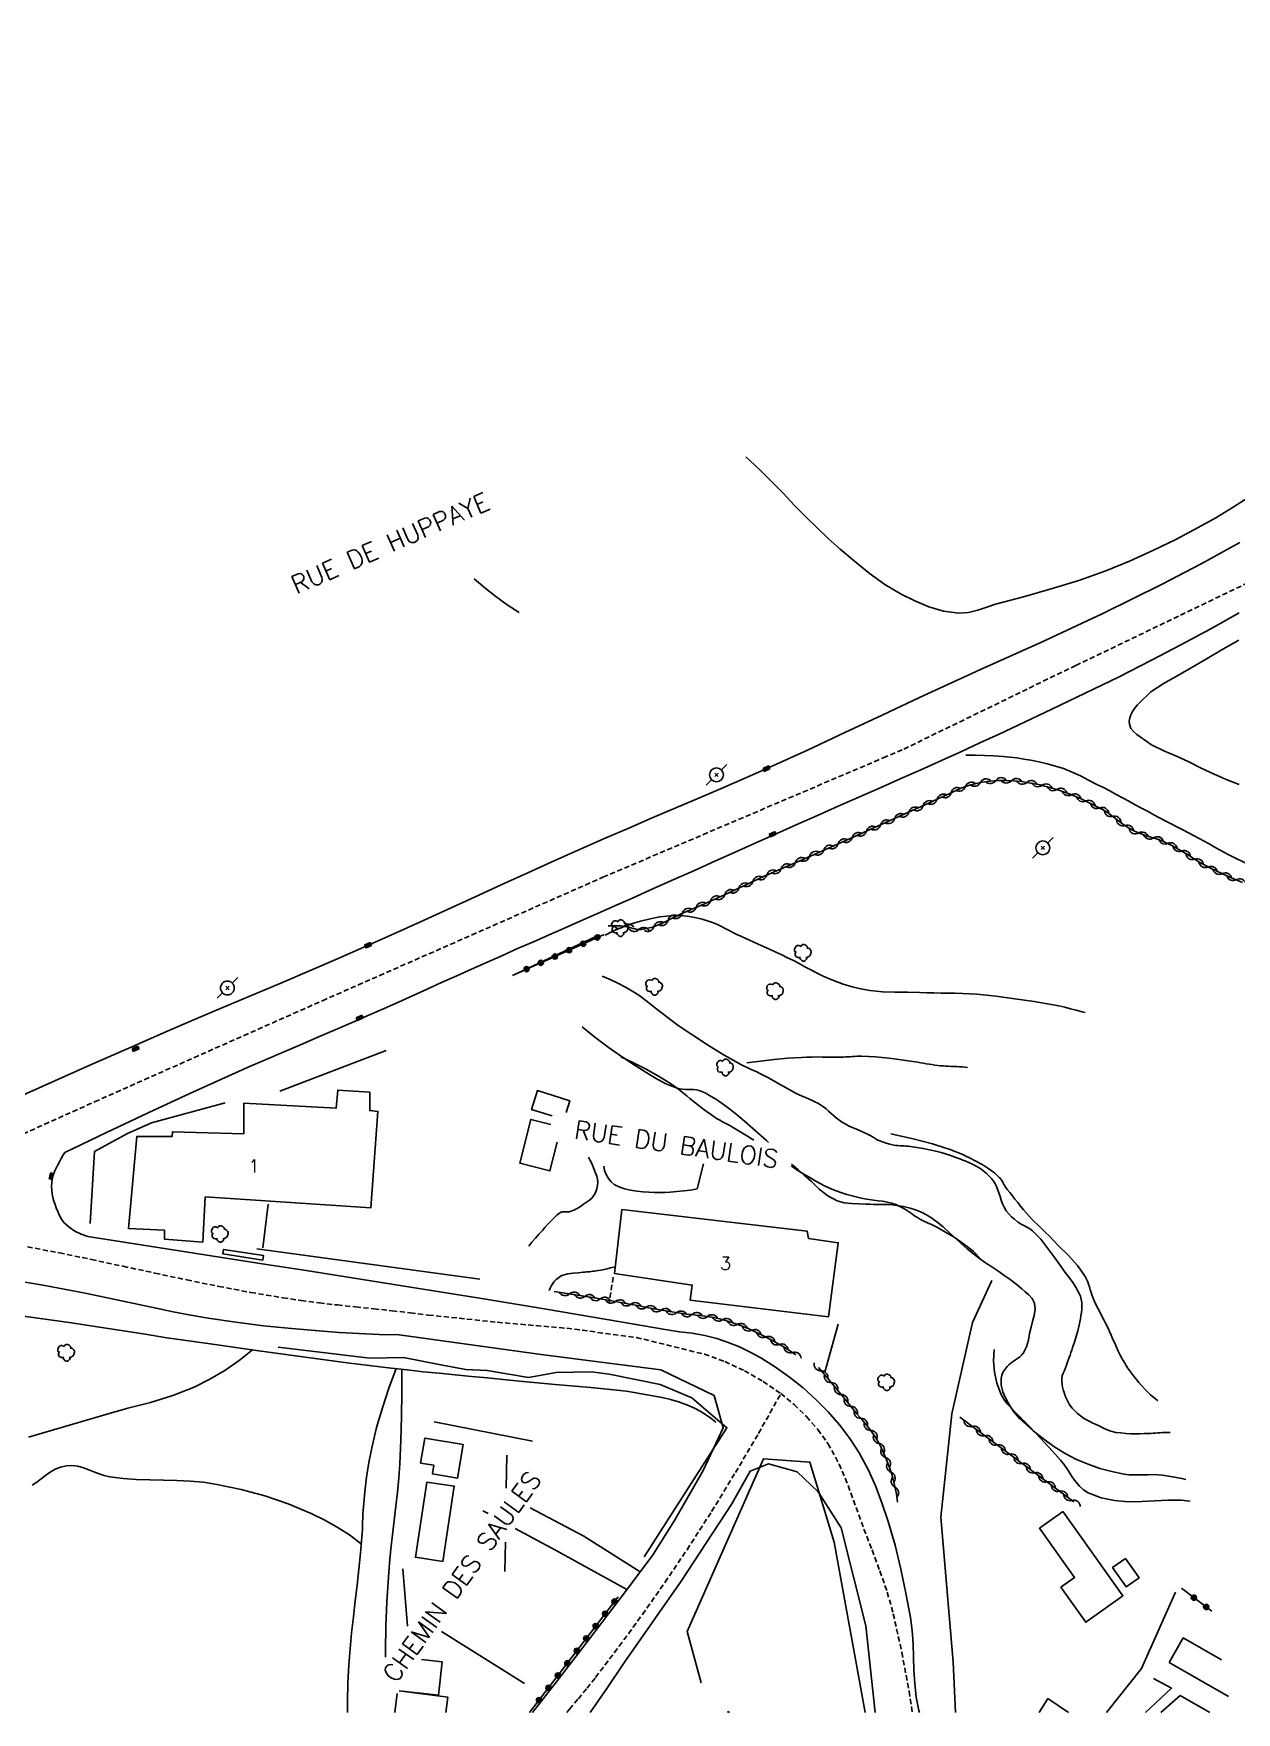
# Model space of a CAD drawing. Header units: millimetres. Extents: x 182998 to 184000, y 151998 to 153001.
# Drawn here: x 183819.6 to 183935.9, y 152000 to 152162.3 of the extents above; entities that cross this region are included whole.
import ezdxf
from ezdxf.enums import TextEntityAlignment as Align

# ---------------------------------------------------------------- set-up
doc = ezdxf.new("R2010")
doc.units = ezdxf.units.MM
doc.linetypes.add('DASHED', pattern=[0.75, 0.5, -0.25])
doc.layers.get('0').update_dxf_attribs({"linetype": 'CONTINUOUS'})
for name, color, linetype in [('W0001', 6, 'DASHED'), ('W0008', 7, 'CONTINUOUS'), ('W0017', 7, 'CONTINUOUS'), ('W0101', 7, 'CONTINUOUS'), ('W0104', 1, 'CONTINUOUS'), ('W0112', 1, 'DASHED'), ('W0120', 7, 'CONTINUOUS'), ('W0211', 2, 'CONTINUOUS'), ('W0214', 2, 'CONTINUOUS'), ('W0300', 7, 'CONTINUOUS'), ('W0303', 7, 'CONTINUOUS'), ('W0310', 3, 'CONTINUOUS'), ('W0323', 7, 'CONTINUOUS'), ('W0401', 7, 'CONTINUOUS'), ('W0473', 7, 'CONTINUOUS'), ('W0510', 5, 'CONTINUOUS'), ('W0989', 7, 'CONTINUOUS'), ('W0991', 7, 'CONTINUOUS')]:
    doc.layers.add(name, color=color, linetype=linetype)
doc.styles.get("Standard").update_dxf_attribs({"font": 'romans.shx', "width": 0.85})

# ---------------------------------------------------------------- blocks, each defined once
blk = doc.blocks.new('T473')
for p, q in [((-0.166667, 0.166667), (0.166667, -0.166667)), ((-0.166667, -0.166667), (0.166667, 0.166667)), ((0.500001, 0.500001), (1.000002, 1.000002)), ((-1.000002, -1.000002), (-0.500001, -0.500001))]:
    blk.add_line(p, q)
blk.add_ellipse((0, 0), major_axis=(0.471405, 0.471405), ratio=1, start_param=5.4977871438, end_param=11.780972451)
blk = doc.blocks.new('T401')
for p, q in [((-0.3, 0.3), (0, 0.3)), ((-0.3, -0.25), (-0.3, 0.3)), ((-0.3, 0.15), (0, 0.15)), ((-0.3, 0), (0, 0)), ((0, 0.3), (0, -0.25)), ((-0.3, -0.15), (0, -0.15)), ((-0.3, -0.25), (-0.3, -0.3)), ((-0.3, -0.3), (0, -0.3)), ((0, -0.3), (0, -0.25))]:
    blk.add_line(p, q)
blk = doc.blocks.new('T300')
for p, q in [((-0.8, 0.51), (-0.86, 0.34)), ((-0.86, 0.34), (-0.86, 0.17)), ((-0.86, 0.17), (-0.74, 0.06)), ((-0.69, 0.63), (-0.8, 0.51)), ((-0.8, -0.06), (-0.74, 0.06)), ((-0.74, 0.06), (-0.69, 0.11)), ((-0.57, 0.69), (-0.69, 0.63)), ((-0.46, 0.69), (-0.57, 0.69)), ((-0.29, 0.63), (-0.46, 0.69)), ((-0.29, 0.63), (-0.17, 0.74)), ((-0.23, 0.57), (-0.29, 0.63)), ((-0.17, 0.74), (-0.06, 0.8)), ((-0.06, 0.8), (0.06, 0.8)), ((0.06, 0.8), (0.23, 0.74)), ((0.23, 0.74), (0.34, 0.63)), ((0.34, 0.63), (0.4, 0.51)), ((0.46, 0.46), (0.34, 0.46)), ((0.4, 0.51), (0.4, 0.46)), ((0.57, 0.4), (0.46, 0.46)), ((0.57, 0.4), (0.69, 0.29)), ((0.69, 0.29), (0.74, 0.17)), ((0.74, 0.06), (0.69, -0.17)), ((0.74, 0.17), (0.74, 0.06)), ((-0.8, -0.17), (-0.8, -0.06)), ((-0.8, -0.23), (-0.8, -0.17)), ((-0.74, -0.34), (-0.8, -0.23)), ((-0.69, -0.4), (-0.74, -0.34)), ((-0.51, -0.46), (-0.69, -0.4)), ((-0.4, -0.46), (-0.51, -0.46)), ((-0.4, -0.46), (-0.34, -0.46)), ((-0.34, -0.46), (-0.34, -0.4)), ((-0.34, -0.51), (-0.34, -0.46)), ((-0.29, -0.63), (-0.34, -0.51)), ((-0.17, -0.74), (-0.29, -0.63)), ((-0.06, -0.8), (-0.17, -0.74)), ((0.06, -0.8), (-0.06, -0.8)), ((0.17, -0.74), (0.06, -0.8)), ((0.23, -0.69), (0.17, -0.74)), ((0.29, -0.46), (0.23, -0.46)), ((0.29, -0.63), (0.23, -0.69)), ((0.46, -0.4), (0.29, -0.46)), ((0.34, -0.51), (0.29, -0.63)), ((0.34, -0.51), (0.34, -0.46)), ((0.57, -0.34), (0.46, -0.4)), ((0.63, -0.29), (0.57, -0.34)), ((0.69, -0.17), (0.63, -0.29))]:
    blk.add_line(p, q)
blk = doc.blocks.new('t310o')
at = {"color": 0, "linetype": 'Continuous'}
for centre, start, end in [((-0.5, 0.38), 216.8699, 323.1304), ((0.5, -0.37), 36.8699, 143.1303)]:
    blk.add_arc(centre, 0.625, start, end, dxfattribs=at)
blk = doc.blocks.new('t323o')
at = {"color": 0, "linetype": 'Continuous'}
for radius in [0.25, 0.15]:
    blk.add_circle((0, 0), radius, dxfattribs=at)

msp = doc.modelspace()

# ---------------------------------------------------------------- linework, layer by layer
at = {"layer": 'W0001'}
for points in [[(183901.75, 152092.26), (183903.73, 152093.1), (183920.35, 152101.19), (183936.83, 152109.1), (183958.72, 152123.84), (183966.1, 152129.93), (183995.98, 152158.16), (184000, 152162.26)], [(183801.17, 152048.06), (183803.59, 152049.13), (183825.55, 152059.02), (183847.56, 152068.79), (183874.67, 152080.72), (183901.75, 152092.26)], [(183819.06, 152045.01), (183822.15, 152044.41), (183825.23, 152043.78), (183828.31, 152043.12), (183831.38, 152042.46), (183834.46, 152041.8), (183837.54, 152041.18), (183840.64, 152040.59), (183843.74, 152040.07), (183845.49, 152039.81), (183847.25, 152039.58), (183849.01, 152039.38), (183850.77, 152039.19), (183852.53, 152039.01), (183854.29, 152038.82), (183856.05, 152038.63), (183857.8, 152038.41), (183864.46, 152037.71), (183871.18, 152037.13), (183877.9, 152036.24), (183884.47, 152034.62), (183886.43, 152033.91), (183888.33, 152033.03), (183890.14, 152031.99), (183891.86, 152030.81)], [(183871.18, 152000), (183871.44, 152000.31), (183872.29, 152001.32), (183873.13, 152002.34), (183873.95, 152003.38), (183876.24, 152006.4), (183878.48, 152009.47), (183880.67, 152012.58), (183882.79, 152015.73), (183885.17, 152019.43), (183887.47, 152023.18), (183889.7, 152026.97), (183891.86, 152030.81)], [(183891.86, 152030.81), (183893.14, 152029.75), (183894.34, 152028.59), (183895.43, 152027.33), (183896.41, 152025.98), (183897.5, 152024.01), (183898.37, 152021.93), (183899.12, 152019.81), (183899.89, 152017.72), (183900.67, 152015.7), (183901.43, 152013.67), (183902.14, 152011.62), (183902.72, 152009.53), (183903.55, 152005.8), (183904.25, 152002.04), (183904.56, 152000)]]:
    msp.add_lwpolyline(points, dxfattribs=at)
at = {"layer": 'W0008'}
for points in [[(183815.9, 152058.46), (183820.48, 152060.51), (183825.07, 152062.55), (183829.67, 152064.57), (183832.44, 152065.78), (183835.21, 152066.96), (183837.99, 152068.15), (183840.77, 152069.32), (183843.54, 152070.5), (183846.32, 152071.69), (183849.09, 152072.88), (183851.85, 152074.09), (183854.46, 152075.25), (183857.05, 152076.42), (183859.65, 152077.6), (183862.24, 152078.79), (183864.83, 152079.98), (183867.42, 152081.16), (183870.02, 152082.34), (183872.62, 152083.5), (183874.89, 152084.49), (183877.16, 152085.47), (183879.43, 152086.45), (183881.71, 152087.42), (183883.99, 152088.39), (183886.26, 152089.37), (183888.53, 152090.35), (183890.79, 152091.36), (183894.42, 152093.01), (183898.04, 152094.7), (183901.66, 152096.4), (183905.27, 152098.1), (183911.15, 152100.79), (183917.04, 152103.45), (183922.92, 152106.18), (183928.71, 152109.05), (183932.48, 152111.02), (183936.21, 152113.06)], [(183936.13, 152106.27), (183933.33, 152104.7), (183930.51, 152103.18), (183927.67, 152101.69), (183924.48, 152100.07), (183921.26, 152098.5), (183918.03, 152096.96), (183914.79, 152095.43), (183912.94, 152094.56), (183911.09, 152093.7), (183909.24, 152092.85), (183907.38, 152092.01), (183905.39, 152091.11), (183903.39, 152090.22), (183901.4, 152089.34), (183899.4, 152088.46), (183897.4, 152087.58), (183895.4, 152086.7), (183893.4, 152085.82), (183891.41, 152084.93), (183889.43, 152084.05), (183887.45, 152083.16), (183885.48, 152082.28), (183883.5, 152081.39), (183881.53, 152080.5), (183879.55, 152079.62), (183877.58, 152078.73), (183875.6, 152077.85), (183874.07, 152077.18), (183872.54, 152076.5), (183871.01, 152075.83), (183869.48, 152075.16), (183867.95, 152074.49), (183866.42, 152073.82), (183864.89, 152073.14), (183863.36, 152072.46), (183861.95, 152071.84), (183860.55, 152071.2), (183859.14, 152070.57), (183857.73, 152069.93), (183856.33, 152069.3), (183854.92, 152068.66), (183853.51, 152068.04), (183852.1, 152067.41), (183850.44, 152066.68), (183848.78, 152065.97), (183847.11, 152065.25), (183845.45, 152064.54), (183843.78, 152063.83), (183842.11, 152063.12), (183840.45, 152062.39), (183838.8, 152061.65), (183834.75, 152059.82), (183830.71, 152057.95), (183826.69, 152056.05), (183822.68, 152054.13)], [(183822.68, 152054.13), (183822.49, 152053.84), (183822.31, 152053.54), (183822.14, 152053.23), (183821.98, 152052.92), (183821.82, 152052.6), (183821.67, 152052.27), (183821.54, 152051.93), (183821.45, 152051.58), (183821.4, 152051.21), (183821.39, 152050.84), (183821.41, 152050.48), (183821.45, 152050.12), (183821.51, 152049.77), (183821.61, 152049.43), (183821.72, 152049.1), (183821.84, 152048.77), (183821.98, 152048.4), (183822.14, 152048.04), (183822.33, 152047.68), (183822.57, 152047.36), (183823.08, 152046.9), (183823.64, 152046.51), (183824.25, 152046.21), (183824.9, 152045.99)], [(183824.9, 152045.99), (183829.21, 152045.32), (183833.52, 152044.64), (183837.83, 152043.97), (183842.14, 152043.3), (183845.98, 152042.7), (183849.82, 152042.1), (183853.66, 152041.5), (183857.5, 152040.88), (183863.34, 152039.93), (183869.19, 152038.96), (183875.04, 152037.97), (183880.88, 152036.98), (183882.08, 152036.8), (183883.29, 152036.64), (183884.5, 152036.44), (183885.68, 152036.14), (183886.78, 152035.76), (183887.86, 152035.32), (183888.9, 152034.82), (183889.92, 152034.26), (183891.34, 152033.37), (183892.7, 152032.41), (183894.01, 152031.37), (183895.25, 152030.24), (183896.42, 152029.06), (183897.51, 152027.8), (183898.53, 152026.48), (183899.44, 152025.08), (183900.29, 152023.49), (183901.02, 152021.84), (183901.64, 152020.15), (183902.22, 152018.45), (183902.89, 152016.17), (183903.46, 152013.86), (183903.95, 152011.53), (183904.38, 152009.19), (183904.55, 152007.92), (183904.64, 152006.64), (183904.68, 152005.35), (183904.71, 152004.08), (183904.79, 152002.78), (183904.93, 152001.48), (183905.2, 152000.19), (183905.26, 152000)], [(183817.65, 152041.79), (183820.38, 152041.32), (183823.11, 152040.82), (183824.79, 152040.5), (183826.46, 152040.15), (183828.13, 152039.79), (183829.81, 152039.42), (183831.48, 152039.06), (183833.15, 152038.71), (183834.84, 152038.39), (183836.52, 152038.1), (183839.2, 152037.71), (183841.88, 152037.38), (183844.56, 152037.1), (183847.25, 152036.87), (183849.18, 152036.73), (183851.11, 152036.62), (183853.04, 152036.54), (183854.97, 152036.5)], [(183854.97, 152036.5), (183868.7, 152034.6), (183880.25, 152033.11), (183885.4, 152030.62), (183886.28, 152027.52), (183884.35, 152023.37), (183881.58, 152018.56), (183879.45, 152015.17)], [(183900.97, 152000), (183900.06, 152008.38), (183897.67, 152017.84), (183895.46, 152021.33), (183893.42, 152023.26), (183890.65, 152024.04), (183888.88, 152023.32), (183887.11, 152020.16), (183882.24, 152012.7), (183876.7, 152004.75)], [(183879.45, 152015.17), (183876.42, 152011.13), (183873.36, 152007.1), (183870.28, 152003.1), (183867.87, 152000)], [(183873.44, 152000), (183875.04, 152002.31), (183876.7, 152004.75)]]:
    msp.add_lwpolyline(points, dxfattribs=at)
at = {"layer": 'W0017'}
for points in [[(183909.74, 152092.51), (183910.64, 152092.52), (183911.53, 152092.5), (183912.43, 152092.46), (183913.33, 152092.4), (183914, 152092.33), (183914.67, 152092.25), (183915.33, 152092.15), (183916, 152092.03), (183916.8, 152091.87), (183917.6, 152091.69), (183918.39, 152091.47), (183919.17, 152091.22), (183920, 152090.89), (183920.81, 152090.51), (183921.6, 152090.11), (183922.4, 152089.7), (183923.02, 152089.39), (183923.64, 152089.06), (183924.26, 152088.73), (183924.88, 152088.4), (183925.49, 152088.06), (183926.1, 152087.73), (183926.72, 152087.39), (183927.34, 152087.07), (183927.9, 152086.77), (183928.45, 152086.48), (183929.01, 152086.19), (183929.57, 152085.9), (183930.13, 152085.61), (183930.69, 152085.32), (183931.25, 152085.03), (183931.8, 152084.74), (183932.28, 152084.47), (183932.76, 152084.21), (183933.24, 152083.94), (183933.72, 152083.67), (183934.19, 152083.4), (183934.67, 152083.14), (183935.16, 152082.88), (183935.65, 152082.63), (183936.74, 152082.11)], [(183873.27, 152053.66), (183873.44, 152053.35), (183873.59, 152053.04), (183873.73, 152052.72), (183873.86, 152052.39), (183873.96, 152052.12), (183874.07, 152051.84), (183874.14, 152051.54), (183874.17, 152051.24), (183874.15, 152050.93), (183874.09, 152050.62), (183873.98, 152050.32), (183873.83, 152050.03), (183873.62, 152049.75), (183873.36, 152049.51), (183873.08, 152049.31), (183872.79, 152049.11), (183872.49, 152048.9), (183872.18, 152048.7), (183871.85, 152048.53), (183871.5, 152048.41), (183871.4, 152048.38), (183871.29, 152048.38), (183871.18, 152048.38), (183871.07, 152048.39), (183870.96, 152048.39), (183870.85, 152048.39), (183870.74, 152048.38), (183870.63, 152048.35), (183870.4, 152048.23), (183870.2, 152048.06), (183870.02, 152047.88), (183869.85, 152047.7), (183869.58, 152047.43), (183869.31, 152047.15), (183869.06, 152046.87), (183868.81, 152046.58), (183868.47, 152046.21), (183868.14, 152045.83), (183867.81, 152045.45), (183867.49, 152045.06)], [(183874.76, 152052.81), (183874.83, 152052.39), (183874.98, 152051.98), (183875.19, 152051.6), (183875.46, 152051.27), (183875.75, 152051.03), (183876.07, 152050.86), (183876.41, 152050.73), (183876.75, 152050.62), (183877.33, 152050.48), (183877.93, 152050.39), (183878.52, 152050.33), (183879.11, 152050.29), (183879.62, 152050.26), (183880.14, 152050.25), (183880.65, 152050.26), (183881.16, 152050.29), (183881.82, 152050.34), (183882.47, 152050.4), (183883.12, 152050.49), (183883.77, 152050.6)], [(183883.77, 152050.6), (183884.38, 152053.01)], [(183842.14, 152047.79), (183842.31, 152049.13)], [(183869.48, 152040.77), (183869.57, 152041.01), (183869.69, 152041.25), (183869.83, 152041.47), (183869.99, 152041.67), (183870.16, 152041.85), (183870.36, 152042.01), (183870.57, 152042.15), (183870.8, 152042.26), (183871.28, 152042.4), (183871.78, 152042.46), (183872.28, 152042.49), (183872.77, 152042.54), (183872.92, 152042.56), (183873.08, 152042.57), (183873.23, 152042.59), (183873.38, 152042.6), (183873.54, 152042.62), (183873.69, 152042.64), (183873.85, 152042.66), (183874, 152042.68), (183874.47, 152042.76), (183874.93, 152042.85), (183875.4, 152042.96), (183875.85, 152043.07)], [(183863.05, 152019.49), (183863.56, 152019.22)], [(183878.26, 152013.59), (183872.82, 152017.05), (183867.63, 152019.79)], [(183866.19, 152017.78), (183870.07, 152015.67), (183876.98, 152011.87)], [(183927.11, 152000), (183929.62, 152002.34), (183927.88, 152003.27)], [(183930.43, 152001.64), (183928.58, 152000)], [(183933.3, 152000), (183930.43, 152001.64)], [(183916.83, 152000), (183917.66, 152001.33), (183919.66, 152000)]]:
    msp.add_lwpolyline(points, dxfattribs=at)
at = {"layer": 'W0101'}
for points in [[(183836.22, 152049.84), (183852.25, 152048.77), (183852.92, 152058.09), (183852.13, 152058.17), (183852.13, 152059.94), (183849.04, 152060.15), (183848.89, 152058.41), (183839.98, 152058.9), (183839.95, 152055.91), (183833.07, 152056.12), (183833.03, 152055.66), (183829.62, 152055.65), (183828.83, 152046.78), (183832.31, 152046.61), (183832.31, 152045.74), (183835.99, 152045.46)], [(183876.5, 152048.6), (183894.41, 152046.5), (183894.52, 152045.82), (183897.41, 152045.4), (183896.46, 152038.22), (183883.1, 152039.84), (183883.29, 152041.3), (183875.77, 152042.43)]]:
    msp.add_lwpolyline(points, close=True, dxfattribs=at)
at = {"layer": 'W0104'}
for points in [[(183871.1, 152057.98), (183871.46, 152059.12), (183868.34, 152060.1), (183867.77, 152058.29), (183869.76, 152057.66)], [(183870.23, 152055.11), (183869.54, 152052.36), (183866.63, 152053.1), (183867.69, 152057.31), (183869.64, 152056.82)], [(183934.43, 152005.09), (183930.74, 152007.2), (183929.39, 152004.84)], [(183857.12, 152005.1), (183859.13, 152004.89), (183858.79, 152001.68), (183854.97, 152002.09)], [(183929.39, 152004.84), (183935.13, 152001.55)], [(183854.79, 152001.83), (183854.55, 152000)], [(183859.49, 152000), (183859.69, 152001.47), (183854.97, 152002.09)], [(183886.71, 152000), (183886.78, 152000.09)], [(183886.78, 152000.09), (183886.9, 152000)]]:
    msp.add_lwpolyline(points, dxfattribs=at)
for points in [[(183837.93, 152044.31), (183841.8, 152043.72), (183841.87, 152044.16), (183838, 152044.75), (183837.93, 152044.31)], [(183857.05, 152024.1), (183858.32, 152023.89), (183858.18, 152023.05), (183860.61, 152022.64), (183861.16, 152025.89), (183857.46, 152026.51), (183857.05, 152024.1)], [(183857.64, 152022.27), (183856.54, 152015), (183859.2, 152014.6), (183860.3, 152021.87), (183857.64, 152022.27)], [(183919.06, 152019.38), (183916.84, 152017.8), (183920.24, 152013.03), (183918.92, 152012.1), (183921.32, 152008.72), (183924.91, 152011.28), (183919.14, 152019.38), (183919.06, 152019.38)], [(183925.17, 152014.87), (183926.48, 152013), (183925.23, 152012.13), (183923.92, 152014), (183925.17, 152014.87)]]:
    msp.add_lwpolyline(points, close=True, dxfattribs=at)
at = {"layer": 'W0112'}
msp.add_lwpolyline([(183875.66, 152042.06), (183875.27, 152039.65)], dxfattribs=at)
at = {"layer": 'W0120'}
msp.add_lwpolyline([(183874.34, 152075.16), (183865.92, 152071.23)], dxfattribs=at)
at = {"layer": 'W0211'}
for points in [[(183937.19, 152117.52), (183935.55, 152116.48), (183933.89, 152115.47), (183932.19, 152114.52), (183930.01, 152113.38), (183927.8, 152112.29), (183925.55, 152111.27), (183923.27, 152110.34), (183920.64, 152109.41), (183917.97, 152108.59), (183915.29, 152107.84), (183912.6, 152107.11), (183911.75, 152106.84), (183910.88, 152106.54), (183909.98, 152106.31), (183909.06, 152106.24), (183907.58, 152106.43), (183906.15, 152106.86), (183904.79, 152107.44), (183903.48, 152108.09), (183901.89, 152109.03), (183900.4, 152110.1), (183898.97, 152111.26), (183897.58, 152112.44), (183896.43, 152113.46), (183895.32, 152114.52), (183894.23, 152115.6), (183893.16, 152116.7), (183892.1, 152117.81), (183891.03, 152118.91), (183889.94, 152119.98), (183888.82, 152121.03), (183888.48, 152121.34)], [(183936.15, 152089.68), (183934.9, 152090.16), (183933.68, 152090.71), (183932.47, 152091.28), (183931.27, 152091.87), (183930.08, 152092.41), (183928.87, 152092.93), (183927.68, 152093.53), (183926.58, 152094.28), (183926.27, 152094.51), (183925.96, 152094.77), (183925.68, 152095.11), (183925.54, 152095.52), (183925.53, 152095.82), (183925.58, 152096.13), (183925.67, 152096.42), (183925.81, 152096.69), (183925.96, 152096.93), (183926.13, 152097.16), (183926.31, 152097.38), (183926.5, 152097.59), (183927.61, 152098.65), (183928.9, 152099.49), (183930.23, 152100.22), (183931.52, 152100.96), (183933.04, 152101.88), (183934.57, 152102.77), (183936.11, 152103.63)], [(183921.27, 152067.66), (183920.96, 152067.72), (183920.4, 152067.86), (183919.84, 152068.01), (183919.29, 152068.15), (183918.72, 152068.29), (183918.16, 152068.4), (183916.32, 152068.7), (183914.48, 152068.98), (183912.63, 152069.22), (183910.78, 152069.41), (183910.09, 152069.46), (183909.4, 152069.49), (183908.71, 152069.51), (183908.03, 152069.52), (183907.34, 152069.53), (183906.65, 152069.54), (183905.96, 152069.55), (183905.27, 152069.57), (183904.08, 152069.6), (183902.87, 152069.6), (183901.67, 152069.64), (183900.47, 152069.77), (183899.6, 152069.93), (183898.74, 152070.14), (183897.89, 152070.4), (183897.05, 152070.7), (183896.46, 152070.94), (183895.88, 152071.2), (183895.31, 152071.48), (183894.75, 152071.77), (183894.19, 152072.07), (183893.63, 152072.37), (183893.07, 152072.66), (183892.5, 152072.94), (183891.94, 152073.21), (183891.37, 152073.47), (183890.81, 152073.73), (183890.24, 152073.99), (183889.68, 152074.24), (183889.11, 152074.5), (183888.54, 152074.76), (183887.98, 152075.02), (183887.6, 152075.2), (183887.23, 152075.39), (183886.86, 152075.59), (183886.49, 152075.78), (183886.11, 152075.97), (183885.73, 152076.15), (183885.34, 152076.31), (183884.95, 152076.45), (183884.25, 152076.66), (183883.54, 152076.84), (183882.82, 152076.96), (183882.09, 152077.01), (183881.12, 152076.99), (183880.17, 152076.88), (183879.23, 152076.7), (183878.3, 152076.48), (183877.41, 152076.22), (183876.54, 152075.91), (183875.7, 152075.54), (183874.87, 152075.13)], [(183818.67, 152038.3), (183820.99, 152037.97), (183823.3, 152037.64), (183825.61, 152037.29), (183827.92, 152036.93), (183830.23, 152036.58), (183832.54, 152036.22), (183834.86, 152035.88), (183837.17, 152035.55), (183841.43, 152034.95), (183845.68, 152034.36), (183849.95, 152033.8), (183854.21, 152033.27), (183855.76, 152033.1), (183857.3, 152032.93), (183858.85, 152032.78), (183860.4, 152032.63), (183861.95, 152032.48), (183863.5, 152032.33), (183865.04, 152032.17), (183866.59, 152032.01), (183870.04, 152031.69), (183873.5, 152031.41), (183876.95, 152031.04), (183880.38, 152030.44), (183881.18, 152030.24), (183881.98, 152030.01), (183882.76, 152029.73), (183883.52, 152029.4), (183884.06, 152029.12), (183884.59, 152028.79), (183885.09, 152028.44), (183885.57, 152028.05)], [(183854.68, 152033.23), (183853.97, 152031.35), (183853.35, 152029.45), (183852.8, 152027.53), (183852.33, 152025.58), (183852.05, 152024.17), (183851.83, 152022.74), (183851.66, 152021.31), (183851.52, 152019.88), (183851.49, 152019.51), (183851.47, 152019.15), (183851.45, 152018.78), (183851.44, 152018.41), (183851.43, 152018.04), (183851.42, 152017.67), (183851.4, 152017.3), (183851.38, 152016.93), (183851.25, 152015.39), (183851.09, 152013.85), (183850.92, 152012.31), (183850.73, 152010.77), (183850.55, 152009.24), (183850.38, 152007.7), (183850.23, 152006.16), (183850.11, 152004.61), (183850.02, 152002.83), (183849.98, 152001.05), (183849.97, 152000)], [(183819.51, 152021.96), (183819.95, 152022.26), (183820.38, 152022.59), (183820.8, 152022.91), (183821.25, 152023.22), (183821.73, 152023.5), (183822.25, 152023.71), (183822.8, 152023.84), (183823.36, 152023.86), (183823.92, 152023.79), (183824.46, 152023.65), (183824.98, 152023.46), (183825.47, 152023.26), (183825.97, 152023.06), (183826.48, 152022.89), (183827.01, 152022.77), (183828.3, 152022.61), (183829.59, 152022.51), (183830.89, 152022.47), (183832.19, 152022.44), (183833.49, 152022.41), (183834.78, 152022.35), (183836.08, 152022.24), (183837.37, 152022.04), (183839.7, 152021.55), (183842, 152020.93), (183844.26, 152020.16), (183846.46, 152019.24), (183847.74, 152018.61), (183848.99, 152017.92), (183850.19, 152017.15), (183851.32, 152016.27)]]:
    msp.add_lwpolyline(points, dxfattribs=at)
at = {"layer": 'W0214'}
for points in [[(183862.22, 152109.57), (183863.24, 152108.69), (183864.31, 152107.85), (183865.42, 152107.06), (183866.56, 152106.32)], [(183888.57, 152062.78), (183889.89, 152062.96), (183891.2, 152063.11), (183892.52, 152063.23), (183893.85, 152063.31), (183894.36, 152063.33), (183894.87, 152063.34), (183895.38, 152063.35), (183895.88, 152063.34), (183896.39, 152063.34), (183896.9, 152063.33), (183897.41, 152063.33), (183897.92, 152063.34), (183898.14, 152063.35), (183898.35, 152063.36), (183898.57, 152063.38), (183898.79, 152063.39), (183899.01, 152063.41), (183899.22, 152063.42), (183899.44, 152063.43), (183899.66, 152063.43), (183900.33, 152063.4), (183901, 152063.36), (183901.66, 152063.3), (183902.33, 152063.23), (183903.02, 152063.15), (183903.7, 152063.05), (183904.39, 152062.94), (183905.08, 152062.84), (183905.35, 152062.79), (183905.63, 152062.75), (183905.91, 152062.7), (183906.18, 152062.66), (183906.46, 152062.61), (183906.74, 152062.57), (183907.02, 152062.53), (183907.3, 152062.5), (183907.55, 152062.48), (183907.81, 152062.46), (183908.07, 152062.45), (183908.33, 152062.44), (183908.59, 152062.43), (183908.85, 152062.42), (183909.11, 152062.41), (183909.37, 152062.39), (183909.9, 152062.34)], [(183840.81, 152035.05), (183839.5, 152034), (183838.12, 152033.05), (183836.67, 152032.2), (183835.18, 152031.45), (183833.09, 152030.62), (183830.93, 152029.97), (183828.76, 152029.41), (183826.62, 152028.81), (183824.75, 152028.25), (183822.88, 152027.69), (183821.02, 152027.14), (183819.15, 152026.59)], [(183855.22, 152033.17), (183855.24, 152030.88), (183855.21, 152028.6), (183855.14, 152026.32), (183855.03, 152024.04), (183854.93, 152022.66), (183854.8, 152021.29), (183854.65, 152019.92), (183854.49, 152018.55), (183854.32, 152017.18), (183854.17, 152015.81), (183854.04, 152014.44), (183853.93, 152013.06), (183853.79, 152010.7), (183853.7, 152008.33), (183853.64, 152005.97), (183853.64, 152005.34)]]:
    msp.add_lwpolyline(points, dxfattribs=at)
at = {"layer": 'W0300'}
for points in [[(183853.73, 152063.99), (183843.43, 152060.05)], [(183876.39, 152063.37), (183877.63, 152062.8), (183878.84, 152062.18), (183880.03, 152061.51), (183881.19, 152060.79), (183881.52, 152060.56), (183881.83, 152060.33), (183882.15, 152060.09), (183882.45, 152059.84), (183882.76, 152059.59), (183883.07, 152059.34), (183883.37, 152059.09), (183883.69, 152058.85), (183884.17, 152058.48), (183884.65, 152058.12), (183885.15, 152057.76), (183885.65, 152057.42), (183885.84, 152057.3), (183886.02, 152057.2), (183886.21, 152057.09), (183886.41, 152056.99), (183886.6, 152056.89), (183886.79, 152056.79), (183886.98, 152056.68), (183887.17, 152056.58), (183887.66, 152056.29), (183888.14, 152056), (183888.62, 152055.7), (183889.1, 152055.4), (183889.26, 152055.3)], [(183838.15, 152058.93), (183831.05, 152056.99), (183828.66, 152055.93), (183825.55, 152054.21), (183825.1, 152047.25)], [(183892.86, 152052.82), (183892.95, 152052.76), (183893.51, 152052.39), (183894.09, 152052.03), (183894.67, 152051.69), (183895.25, 152051.35), (183895.67, 152051.13), (183896.08, 152050.91), (183896.5, 152050.7), (183896.94, 152050.51), (183897.57, 152050.28), (183898.22, 152050.07), (183898.87, 152049.89), (183899.52, 152049.73), (183899.95, 152049.64), (183900.38, 152049.57), (183900.82, 152049.51), (183901.25, 152049.46), (183901.69, 152049.4), (183902.12, 152049.32), (183902.55, 152049.22), (183902.97, 152049.08), (183903.3, 152048.94), (183903.61, 152048.78), (183903.9, 152048.6), (183904.19, 152048.4), (183904.48, 152048.21), (183904.77, 152048.01), (183905.06, 152047.82), (183905.36, 152047.65), (183905.55, 152047.55), (183905.75, 152047.45), (183905.95, 152047.36), (183906.15, 152047.27), (183906.35, 152047.18), (183906.54, 152047.09), (183906.74, 152046.99), (183906.93, 152046.89), (183907.76, 152046.42), (183908.59, 152045.92), (183909.39, 152045.4), (183910.16, 152044.81), (183910.44, 152044.57), (183910.71, 152044.31), (183910.96, 152044.04), (183911.2, 152043.75)], [(183841.8, 152044.9), (183842.14, 152047.79)], [(183841.21, 152044.81), (183862.77, 152041.89)], [(183908.72, 152000), (183908.51, 152004.87), (183908, 152010.93), (183907.33, 152018.87), (183908.39, 152028.87), (183910.38, 152037.68), (183912.24, 152041.75)], [(183897.39, 152037.51), (183896.12, 152032.88)], [(183843.29, 152035.29), (183852.13, 152034.23), (183855.39, 152034.31), (183859.15, 152033.55), (183861.43, 152033.13), (183863.48, 152033.05), (183867.46, 152032.38), (183870.13, 152032.85), (183873.55, 152032.91), (183875.27, 152032.69), (183880.21, 152031.7), (183883.27, 152030.41)], [(183912.46, 152035.07), (183912.41, 152033.98), (183912.5, 152032.88), (183912.74, 152031.81), (183913.11, 152030.78), (183913.39, 152030.28), (183913.74, 152029.83), (183914.13, 152029.42), (183914.51, 152029.01), (183914.66, 152028.85), (183914.81, 152028.69), (183914.97, 152028.54), (183915.12, 152028.39), (183915.28, 152028.23), (183915.44, 152028.08), (183915.59, 152027.93), (183915.75, 152027.77), (183916.55, 152026.94), (183917.34, 152026.09), (183918.12, 152025.24), (183918.89, 152024.38), (183919.21, 152023.98), (183919.5, 152023.56), (183919.77, 152023.13), (183920.05, 152022.71), (183920.36, 152022.28), (183920.71, 152021.88), (183921.1, 152021.52), (183921.56, 152021.23), (183922.8, 152020.74), (183924.11, 152020.47), (183925.43, 152020.37), (183926.74, 152020.39), (183928, 152020.46), (183929.26, 152020.53), (183930.54, 152020.51), (183931.41, 152020.41)], [(183883.27, 152030.41), (183886.64, 152027.52), (183878.66, 152015.03)], [(183858.37, 152028.08), (183867.85, 152026.23)], [(183865.38, 152024.85), (183865.33, 152021.69)], [(183884.17, 152002.87), (183882.82, 152007.81), (183890.17, 152024.52), (183894.66, 152024.18), (183897, 152016.46), (183900.01, 152000)], [(183865.24, 152016.45), (183865.19, 152013.62)], [(183855.33, 152013.88), (183855.78, 152008.34)], [(183923.34, 152000), (183926.7, 152004.25), (183929.98, 152011.63)], [(183859.07, 152007.81), (183867.1, 152002.79)]]:
    msp.add_lwpolyline(points, dxfattribs=at)
at = {"layer": 'W0303'}
msp.add_lwpolyline([(183902.47, 152055.93), (183903.48, 152055.71), (183904.5, 152055.47), (183905.51, 152055.22), (183906.51, 152054.95), (183906.91, 152054.83), (183907.31, 152054.71), (183907.71, 152054.58), (183908.11, 152054.44), (183908.37, 152054.35), (183908.62, 152054.26), (183908.87, 152054.16), (183909.12, 152054.05), (183909.35, 152053.95), (183909.57, 152053.85), (183909.8, 152053.74), (183910.02, 152053.63), (183910.22, 152053.53), (183910.43, 152053.42), (183910.63, 152053.32), (183910.83, 152053.21), (183911.05, 152053.09), (183911.26, 152052.98), (183911.47, 152052.86), (183911.68, 152052.73), (183911.95, 152052.54), (183912.22, 152052.34), (183912.49, 152052.14), (183912.74, 152051.92), (183912.85, 152051.81), (183912.96, 152051.7), (183913.07, 152051.59), (183913.16, 152051.47), (183913.21, 152051.4), (183913.26, 152051.32), (183913.3, 152051.25), (183913.34, 152051.17), (183913.37, 152051.1), (183913.41, 152051.02), (183913.46, 152050.95), (183913.5, 152050.88), (183913.73, 152050.55), (183913.98, 152050.24), (183914.23, 152049.93), (183914.48, 152049.62), (183914.75, 152049.27), (183915.02, 152048.92), (183915.29, 152048.57), (183915.58, 152048.24), (183915.84, 152047.96), (183916.1, 152047.68), (183916.38, 152047.42), (183916.65, 152047.15), (183916.93, 152046.89), (183917.2, 152046.62), (183917.47, 152046.35), (183917.74, 152046.08), (183918.66, 152045.14), (183919.61, 152044.21), (183920.51, 152043.21), (183921.28, 152042.12), (183921.4, 152041.88), (183921.51, 152041.63), (183921.6, 152041.38), (183921.68, 152041.12), (183921.75, 152040.86), (183921.83, 152040.6), (183921.91, 152040.35), (183922.01, 152040.1), (183922.17, 152039.73), (183922.34, 152039.36), (183922.52, 152039), (183922.71, 152038.64), (183922.89, 152038.29), (183923.08, 152037.93), (183923.26, 152037.57), (183923.44, 152037.21), (183923.62, 152036.83), (183923.79, 152036.45), (183923.95, 152036.06), (183924.12, 152035.68), (183924.29, 152035.3), (183924.46, 152034.92), (183924.65, 152034.54), (183924.84, 152034.18), (183925.09, 152033.75), (183925.35, 152033.32), (183925.64, 152032.91), (183925.94, 152032.52), (183926.46, 152031.88), (183927, 152031.26), (183927.59, 152030.68), (183928.24, 152030.16), (183928.28, 152030.13)], dxfattribs=at)
at = {"layer": 'W0310'}
for points in [[(183875.18, 152076.03), (183875.58, 152076.04), (183875.98, 152076.03), (183876.38, 152076.01), (183876.78, 152075.97), (183876.98, 152075.94), (183877.18, 152075.89), (183877.37, 152075.84), (183877.56, 152075.78), (183877.76, 152075.72), (183877.96, 152075.68), (183878.17, 152075.66), (183878.38, 152075.67), (183879.49, 152075.9), (183880.54, 152076.34), (183881.54, 152076.85), (183882.53, 152077.32), (183884.48, 152078.16), (183886.42, 152079.03), (183888.34, 152079.92), (183890.25, 152080.83), (183893.91, 152082.42), (183897.57, 152084.03), (183901.21, 152085.65), (183904.85, 152087.29), (183905.94, 152087.79), (183907.03, 152088.29), (183908.12, 152088.8), (183909.2, 152089.31), (183909.89, 152089.55), (183910.6, 152089.75), (183911.31, 152089.91), (183912.04, 152090.01), (183912.8, 152090.07), (183913.57, 152090.07), (183914.34, 152090.03), (183915.1, 152089.96), (183916.02, 152089.82), (183916.93, 152089.64), (183917.83, 152089.41), (183918.72, 152089.14), (183919.81, 152088.75), (183920.87, 152088.3), (183921.91, 152087.8), (183922.93, 152087.26), (183923.31, 152087.03), (183923.68, 152086.78), (183924.03, 152086.52), (183924.38, 152086.25), (183924.73, 152085.99), (183925.09, 152085.73), (183925.46, 152085.49), (183925.85, 152085.27), (183926.25, 152085.08), (183926.66, 152084.91), (183927.08, 152084.77), (183927.5, 152084.63), (183927.92, 152084.5), (183928.34, 152084.36), (183928.76, 152084.21), (183929.16, 152084.03), (183929.71, 152083.76), (183930.25, 152083.45), (183930.78, 152083.14), (183931.3, 152082.81), (183931.82, 152082.48), (183932.35, 152082.16), (183932.88, 152081.85), (183933.43, 152081.56), (183934.94, 152080.86), (183936.48, 152080.23)], [(183893.32, 152034.57), (183892.7, 152034.97), (183892.07, 152035.36), (183891.44, 152035.73), (183890.79, 152036.08), (183890.12, 152036.43), (183889.45, 152036.76), (183888.76, 152037.06), (183888.07, 152037.35), (183887.4, 152037.59), (183886.74, 152037.8), (183886.06, 152038), (183885.37, 152038.16), (183884.94, 152038.24), (183884.51, 152038.31), (183884.08, 152038.36), (183883.65, 152038.41), (183883.21, 152038.45), (183882.78, 152038.5), (183882.35, 152038.55), (183881.92, 152038.61), (183881.13, 152038.74), (183880.35, 152038.88), (183879.57, 152039.02), (183878.79, 152039.17), (183878.01, 152039.32), (183877.22, 152039.47), (183876.44, 152039.62), (183875.66, 152039.76), (183874.24, 152040), (183872.81, 152040.24), (183871.39, 152040.47), (183869.96, 152040.69)], [(183903.14, 152020.31), (183903.02, 152021.14), (183902.85, 152021.97), (183902.64, 152022.79), (183902.38, 152023.59), (183902.11, 152024.35), (183901.79, 152025.1), (183901.44, 152025.83), (183901.04, 152026.54), (183900.62, 152027.15), (183900.16, 152027.74), (183899.68, 152028.3), (183899.21, 152028.87), (183898.29, 152030), (183897.36, 152031.12), (183896.43, 152032.23), (183895.48, 152033.33)], [(183909.15, 152028.53), (183920.18, 152020.34)]]:
    msp.add_lwpolyline(points, dxfattribs=at)
at = {"layer": 'W0323'}
for points in [[(183865.92, 152071.23), (183874.79, 152075.19)], [(183933.5, 152009.78), (183930.57, 152012)], [(183867.58, 152000), (183876.14, 152011.18)]]:
    msp.add_lwpolyline(points, dxfattribs=at)
at = {"layer": 'W0510'}
for points in [[(183929.48, 152027.04), (183929.42, 152027.04), (183929.19, 152027.05), (183928.97, 152027.04), (183928.74, 152027.04), (183928.51, 152027.02), (183928.28, 152027.01), (183928.05, 152027), (183927.83, 152026.98), (183927.6, 152026.97), (183927.37, 152026.96), (183926.95, 152026.95), (183926.53, 152026.93), (183926.11, 152026.92), (183925.69, 152026.93), (183925.2, 152026.96), (183924.71, 152027.01), (183924.23, 152027.07), (183923.75, 152027.19), (183923.38, 152027.31), (183923.02, 152027.48), (183922.67, 152027.66), (183922.32, 152027.83), (183922.01, 152027.97), (183921.7, 152028.12), (183921.4, 152028.27), (183921.11, 152028.45), (183920.81, 152028.66), (183920.53, 152028.89), (183920.26, 152029.14), (183920.01, 152029.4), (183919.87, 152029.58), (183919.73, 152029.78), (183919.61, 152029.98), (183919.51, 152030.19), (183919.41, 152030.43), (183919.31, 152030.68), (183919.22, 152030.93), (183919.14, 152031.18), (183919.08, 152031.44), (183919.03, 152031.7), (183919, 152031.97), (183919, 152032.24), (183919.05, 152032.52), (183919.15, 152032.79), (183919.27, 152033.05), (183919.37, 152033.31), (183919.45, 152033.55), (183919.54, 152033.8), (183919.62, 152034.04), (183919.71, 152034.29), (183919.8, 152034.53), (183919.88, 152034.78), (183919.96, 152035.02), (183920.04, 152035.27), (183920.22, 152035.8), (183920.4, 152036.34), (183920.56, 152036.88), (183920.69, 152037.43), (183920.75, 152037.74), (183920.8, 152038.05), (183920.86, 152038.35), (183920.9, 152038.66), (183920.93, 152038.98), (183920.94, 152039.3), (183920.93, 152039.61), (183920.88, 152039.93), (183920.8, 152040.23), (183920.68, 152040.5), (183920.53, 152040.77), (183920.38, 152041.03), (183920.06, 152041.54), (183919.71, 152042.04), (183919.34, 152042.53), (183918.97, 152043.02), (183918.32, 152043.93), (183917.67, 152044.85), (183916.97, 152045.75), (183916.17, 152046.56), (183916, 152046.69), (183915.83, 152046.8), (183915.64, 152046.91), (183915.46, 152047), (183915.27, 152047.1), (183915.09, 152047.2), (183914.91, 152047.3), (183914.74, 152047.43), (183914.44, 152047.66), (183914.15, 152047.91), (183913.88, 152048.19), (183913.64, 152048.49), (183913.45, 152048.82), (183913.29, 152049.16), (183913.16, 152049.51), (183913.04, 152049.87), (183912.93, 152050.22), (183912.8, 152050.57), (183912.65, 152050.92), (183912.46, 152051.24), (183912.23, 152051.56), (183911.97, 152051.85), (183911.69, 152052.12), (183911.39, 152052.37), (183911.07, 152052.6), (183910.73, 152052.8), (183910.37, 152052.98), (183910.02, 152053.15), (183909.74, 152053.28), (183909.45, 152053.39), (183909.16, 152053.5), (183908.87, 152053.6), (183908.36, 152053.78), (183907.85, 152053.95), (183907.34, 152054.11), (183906.82, 152054.25), (183906.21, 152054.39), (183905.6, 152054.5), (183904.99, 152054.61), (183904.38, 152054.7), (183904.18, 152054.72), (183903.98, 152054.73), (183903.78, 152054.75), (183903.58, 152054.75), (183903.38, 152054.76), (183903.17, 152054.78), (183902.97, 152054.8), (183902.78, 152054.84), (183902.4, 152054.92), (183902.03, 152055.02), (183901.67, 152055.14), (183901.32, 152055.29), (183901.21, 152055.34), (183901.11, 152055.39), (183901, 152055.45), (183900.9, 152055.52), (183900.81, 152055.58), (183900.71, 152055.64), (183900.61, 152055.71), (183900.5, 152055.76), (183900.16, 152055.93), (183899.81, 152056.09), (183899.46, 152056.25), (183899.1, 152056.4), (183898.75, 152056.55), (183898.4, 152056.71), (183898.06, 152056.89), (183897.72, 152057.08), (183897.45, 152057.27), (183897.2, 152057.47), (183896.95, 152057.68), (183896.71, 152057.9), (183896.47, 152058.11), (183896.23, 152058.33), (183895.97, 152058.53), (183895.7, 152058.71), (183895.42, 152058.88), (183895.13, 152059.03), (183894.83, 152059.17), (183894.53, 152059.3), (183894.23, 152059.43), (183893.93, 152059.55), (183893.64, 152059.69), (183893.34, 152059.83), (183892.94, 152060.05), (183892.54, 152060.26), (183892.14, 152060.49), (183891.74, 152060.72), (183891.35, 152060.94), (183890.95, 152061.17), (183890.55, 152061.39), (183890.14, 152061.6), (183889.84, 152061.75), (183889.53, 152061.9), (183889.23, 152062.04), (183888.92, 152062.18), (183888.61, 152062.32), (183888.3, 152062.47), (183888, 152062.62), (183887.7, 152062.78), (183886.23, 152063.63), (183884.78, 152064.52), (183883.35, 152065.45), (183881.95, 152066.4), (183881.39, 152066.8), (183880.84, 152067.22), (183880.3, 152067.64), (183879.76, 152068.07), (183879.23, 152068.5), (183878.68, 152068.91), (183878.12, 152069.31), (183877.54, 152069.69), (183876.83, 152070.1), (183876.1, 152070.48), (183875.35, 152070.83), (183874.59, 152071.15)], [(183872.65, 152066.26), (183873.89, 152065.26), (183875.16, 152064.31), (183876.46, 152063.4), (183877.79, 152062.53), (183878.75, 152061.91), (183879.73, 152061.3), (183880.75, 152060.76), (183881.83, 152060.34), (183882.1, 152060.27), (183882.36, 152060.24), (183882.63, 152060.22), (183882.9, 152060.22), (183883.17, 152060.22), (183883.44, 152060.2), (183883.7, 152060.17), (183883.97, 152060.11), (183884.29, 152059.99), (183884.61, 152059.84), (183884.91, 152059.67), (183885.2, 152059.5), (183885.58, 152059.27), (183885.95, 152059.03), (183886.31, 152058.77), (183886.66, 152058.51), (183887.51, 152057.85), (183888.33, 152057.15), (183889.14, 152056.44), (183889.95, 152055.73), (183890.47, 152055.27), (183890.66, 152055.09)], [(183892.89, 152053.02), (183893.02, 152052.89), (183893.54, 152052.43), (183894.07, 152051.97), (183894.82, 152051.3), (183895.57, 152050.59), (183896.39, 152049.94), (183897.3, 152049.45), (183897.98, 152049.25), (183898.69, 152049.18), (183899.4, 152049.17), (183900.08, 152049.14), (183900.45, 152049.11), (183900.82, 152049.1), (183901.2, 152049.1), (183901.57, 152049.1), (183901.94, 152049.09), (183902.31, 152049.08), (183902.69, 152049.05), (183903.06, 152049), (183903.7, 152048.89), (183904.34, 152048.75), (183904.98, 152048.56), (183905.58, 152048.3), (183906.27, 152047.89), (183906.92, 152047.43), (183907.54, 152046.93), (183908.13, 152046.4), (183908.7, 152045.86), (183909.27, 152045.33), (183909.86, 152044.8), (183910.47, 152044.31), (183911.05, 152043.88), (183911.64, 152043.47), (183912.23, 152043.07), (183912.83, 152042.67), (183913.42, 152042.27), (183914.01, 152041.85), (183914.58, 152041.41), (183915.13, 152040.94), (183915.47, 152040.66), (183915.83, 152040.36), (183916.15, 152040), (183916.36, 152039.57), (183916.44, 152038.96), (183916.35, 152038.35), (183916.18, 152037.78), (183916.03, 152037.24), (183915.9, 152036.61), (183915.78, 152035.98), (183915.59, 152035.35), (183915.3, 152034.76), (183915.14, 152034.56), (183914.95, 152034.37), (183914.74, 152034.21), (183914.52, 152034.07), (183914.31, 152033.92), (183914.1, 152033.78), (183913.9, 152033.61), (183913.73, 152033.42), (183913.53, 152033.17), (183913.35, 152032.91), (183913.21, 152032.61), (183913.14, 152032.29), (183913.15, 152031.64), (183913.3, 152031), (183913.55, 152030.41), (183913.84, 152029.85), (183914.34, 152029.1), (183914.93, 152028.42), (183915.58, 152027.8), (183916.25, 152027.21), (183917.23, 152026.43), (183918.25, 152025.7), (183919.32, 152025.04), (183920.44, 152024.46), (183921.55, 152023.98), (183922.69, 152023.59), (183923.85, 152023.27), (183925.04, 152023.03), (183925.5, 152022.97), (183925.97, 152022.95), (183926.43, 152022.95), (183926.89, 152022.96), (183927.36, 152022.97), (183927.82, 152022.98), (183928.28, 152022.96), (183928.75, 152022.92), (183929.69, 152022.78), (183930.62, 152022.61), (183930.99, 152022.52)]]:
    msp.add_lwpolyline(points, dxfattribs=at)

# ---------------------------------------------------------------- block references
at = {"layer": 'W0300'}
for p in [(183876.36, 152075.81), (183894.04, 152073.42), (183879.67, 152070.13), (183891.35, 152069.71), (183886.52, 152062.33), (183837.7, 152046.24), (183822.85, 152034.76), (183902.1, 152031.9)]:
    msp.add_blockref('T300', p, dxfattribs=at)
at = {"layer": 'W0310'}
for p, rotation in [((183908.32, 152088.89), 25.31436687531498), ((183909.69, 152089.48), 19.51336596728767), ((183911.14, 152089.87), 12.03642112027752), ((183912.63, 152090.06), 4.278107499648427), ((183914.13, 152090.04), 356.9399885430729), ((183915.62, 152089.88), 351.6715808298674), ((183917.09, 152089.6), 345.8715542125003), ((183918.54, 152089.2), 343.0400059025642), ((183919.95, 152088.69), 337.1676399350536), ((183904.23, 152087.01), 24.25891886098822), ((183905.6, 152087.63), 24.52278039396373), ((183906.96, 152088.26), 24.78664312843411), ((183921.32, 152088.09), 334.4610975695859), ((183922.66, 152087.41), 331.9928148839514), ((183901.5, 152085.78), 24.25891886098822), ((183902.86, 152086.39), 24.25891886098822), ((183923.92, 152086.6), 323.6056838579648), ((183925.12, 152085.71), 326.8787839106487), ((183897.39, 152083.95), 23.73119599975199), ((183898.76, 152084.56), 23.99505816069669), ((183900.13, 152085.17), 23.99505816069669), ((183926.44, 152085), 338.2657759841117), ((183927.86, 152084.52), 342.6081791348624), ((183929.26, 152083.98), 333.2860620990032), ((183893.26, 152082.14), 23.467332379372), ((183894.64, 152082.74), 23.73119599975199), ((183896.01, 152083.34), 23.73119599975199), ((183930.58, 152083.26), 328.8731768220932), ((183931.85, 152082.46), 328.5152394507459), ((183890.51, 152080.94), 23.467332379372), ((183891.89, 152081.54), 23.467332379372), ((183933.14, 152081.71), 332.4572328755741), ((183934.5, 152081.07), 335.1494955315421), ((183935.88, 152080.48), 337.458614744211), ((183886.44, 152079.04), 24.78557755359055), ((183887.8, 152079.67), 24.78557755359055), ((183889.15, 152080.31), 25.46290609472295), ((183882.32, 152077.22), 25.39545986648532), ((183883.69, 152077.82), 23.43091286443277), ((183885.07, 152078.43), 24.10824647624715), ((183876.68, 152075.98), 354.6509189837165), ((183879.6, 152075.95), 22.57185172126214), ((183880.97, 152076.56), 27.14254022041598), ((183878.14, 152075.66), 353.8891436404492), ((183871.44, 152040.46), 170.9176947329754), ((183872.92, 152040.22), 170.6215650507483), ((183874.4, 152039.97), 170.3254336931158), ((183875.88, 152039.72), 169.8974942534676), ((183877.36, 152039.45), 169.115634173116), ((183878.83, 152039.16), 169.1156507803991), ((183880.3, 152038.88), 169.4574115728132), ((183881.78, 152038.63), 170.6946162465633), ((183883.27, 152038.45), 174.3496538705045), ((183884.76, 152038.27), 171.2547221530043), ((183886.22, 152037.95), 164.149191993569), ((183887.65, 152037.5), 160.053621778604), ((183889.04, 152036.94), 155.7921872595826), ((183890.4, 152036.29), 152.6683281117825), ((183891.71, 152035.57), 149.7987488185306), ((183892.99, 152034.78), 146.7606016236731), ((183895.74, 152033.02), 130.606962487613), ((183896.72, 152031.88), 130.1454495436505), ((183897.68, 152030.73), 129.683933662363), ((183898.63, 152029.58), 129.2224148403991), ((183899.59, 152028.42), 129.7474216430062), ((183900.54, 152027.26), 128.3134723343048), ((183910.35, 152027.64), 323.3905075781161), ((183911.56, 152026.74), 323.3905075781161), ((183901.34, 152026), 119.4695343016119), ((183912.76, 152025.85), 323.3905075781161), ((183901.99, 152024.64), 112.8009883305543), ((183913.97, 152024.95), 323.3905075781161), ((183915.17, 152024.06), 323.3905075781161), ((183902.5, 152023.23), 107.3372897218895), ((183902.88, 152021.78), 101.5510154891313), ((183916.37, 152023.16), 323.3905075781161), ((183917.58, 152022.27), 323.3905075781161), ((183918.78, 152021.38), 323.3905075781161), ((183919.99, 152020.48), 323.3905075781161)]:
    msp.add_blockref('t310o', p, dxfattribs=dict(at, rotation=rotation))
at = {"layer": 'W0323'}
for p, rotation in [((183872.76, 152074.29), 24.04950342770735), ((183874.13, 152074.9), 24.04950342770735), ((183870.02, 152073.06), 24.04950342770735), ((183871.39, 152073.67), 24.04950342770735), ((183867.29, 152071.84), 24.04950342770735), ((183868.66, 152072.45), 24.04950342770735), ((183931.77, 152011.09), 142.8815808757343), ((183874.87, 152009.53), 52.56201829643899), ((183875.78, 152010.72), 52.56201829643899), ((183932.96, 152010.19), 142.8815808757343), ((183873.96, 152008.34), 52.56201829643899), ((183873.05, 152007.15), 52.56201829643899), ((183871.22, 152004.76), 52.56201829643899), ((183872.14, 152005.96), 52.56201829643899), ((183870.31, 152003.57), 52.56201829643899), ((183869.4, 152002.38), 52.56201829643899), ((183868.49, 152001.19), 52.56201829643899)]:
    msp.add_blockref('t323o', p, dxfattribs=dict(at, rotation=rotation))
at = {"layer": 'W0401'}
for p, rotation in [((183890.53, 152091.08), 294.125154549734), ((183891.01, 152085.01), 114.0131685893353), ((183852.02, 152074.01), 293.806813092898), ((183851.09, 152067.27), 113.6185749006053), ((183829.56, 152064.01), 293.6251300609757), ((183821.22, 152051.88), 164.1896643455949)]:
    msp.add_blockref('T401', p, dxfattribs=dict(at, rotation=rotation))
at = {"layer": 'W0473'}
for p in [(183885.64, 152090.62), (183917.17, 152083.56), (183838.38, 152070.02)]:
    msp.add_blockref('T473', p, dxfattribs=at)

# ---------------------------------------------------------------- texts
at = {"layer": 'W0989'}
for s, rotation, p in [('RUE DE HUPPAYE  ', 23.778, (183855.22, 152113.5)), ('RUE DU BAULOIS  ', 351.5904, (183882.96, 152054.73)), ('CHEMIN DES SAULES  ', 54.4401, (183861.73, 152014.1))]:
    msp.add_text(s, height=1.75, rotation=rotation, dxfattribs=at).set_placement(p, align=Align.MIDDLE_CENTER)
at = {"layer": 'W0991'}
for s, p in [('1', (183840.95, 152052.81)), ('3', (183886.52, 152043.41))]:
    msp.add_text(s, height=1.25, dxfattribs=at).set_placement(p, align=Align.MIDDLE_CENTER)

doc.saveas('drawing.dxf')
